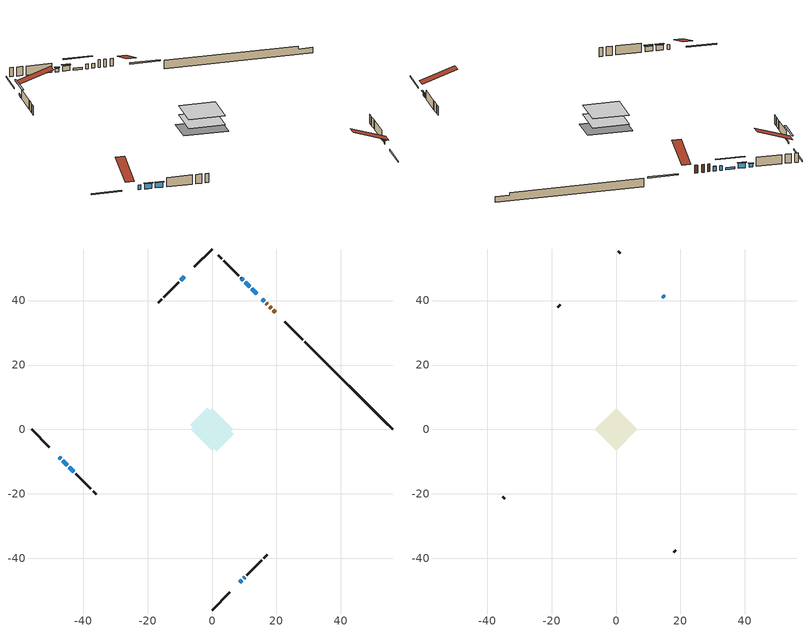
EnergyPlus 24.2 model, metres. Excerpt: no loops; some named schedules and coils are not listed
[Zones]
conditioned space
 floor adiabatic (AdiabaticFloorConstruction): -6.65,0 0,6.65 6.65,0 0,-6.65 z0.76
 floor foundation (Slab1 construction): -6.79,1.4 -1.4,6.79 6.79,-1.4 1.4,-6.79 z-1.43
 wall outside (RimJoist1 construction): 0,-55.99 5.57,-50.43 / -55.99,0 -50.43,-5.57 / 0,55.99 -5.57,50.43 / 28.18,27.81 22.61,33.38 z0.76:1.06
 wall outside (AdiabaticWallConstruction 1): 19.59,36.4 18.97,37.02 / 18.32,37.68 17.86,38.13 / 17.2,38.79 16.84,39.15 z0.76:2.79
 wall outside (AdiabaticWallConstruction): 16.18,39.81 15.66,40.33 / -47.41,-8.58 -46.89,-9.1 / 9.87,-46.12 10.15,-45.84 z0.76:1.98; 8.58,-47.41 9.22,-46.78 z0.76:1.65; 13.92,42.07 12.3,43.69 / -8.58,47.41 -9.66,46.33 z0.76:1.24; 11.65,44.35 10.32,45.68 / -46.23,-9.76 -44.9,-11.09 / -44.25,-11.74 -42.86,-13.13 z0.76:2.13; 9.66,46.33 9,47 z0.76:1.68
 wall outside (Wall1 construction): 10.8,-45.19 15.47,-40.52 / -42.21,-13.79 -37.54,-18.45 / -10.32,45.67 -14.99,41.01 / 8.34,47.65 3.67,52.32 z0.76:3.2
 wall outside (Wall2 construction): 16.13,-39.86 17.18,-38.81 / -36.88,-19.11 -35.83,-20.16 / -15.64,40.35 -16.7,39.29 / 3.02,52.98 1.96,54.03 z0.76:3.2
 wall foundation (FoundationWall1 construction): 28.83,27.16,-1.43 28.83,27.16,0.76 53.28,2.72,0.76 53.28,2.72,0.01 55.99,0,0.01 55.99,0,-1.43
 window (WindowConstruction 5): 16.18,39.81 15.66,40.33 z0.76:1.98
 window (WindowConstruction 4): 8.58,-47.41 9.21,-46.78 z0.76:1.65
 window (WindowConstruction 8): 13.92,42.07 12.3,43.69 z0.76:1.24
 window (WindowConstruction 9): -8.58,47.41 -9.66,46.33 z0.76:1.24
 window (WindowConstruction 6): -47.41,-8.58 -46.89,-9.1 z0.76:1.98
 window (WindowConstruction): 11.64,44.35 10.32,45.67 z0.76:2.13
 window (WindowConstruction 1): 9.66,46.33 9,47 z0.76:1.67
 window (WindowConstruction 2): -46.23,-9.76 -44.9,-11.09 z0.76:2.13
 window (WindowConstruction 3): -44.25,-11.74 -42.86,-13.13 z0.76:2.13
 window (WindowConstruction 7): 9.87,-46.12 10.15,-45.84 z0.76:1.98
 door (Door): 19.59,36.4 18.97,37.02 z0.76:2.79
 door (Door 1): 18.31,37.68 17.86,38.13 z0.76:2.79
 door (Door 2): 17.2,38.79 16.84,39.15 z0.76:2.79
 ceiling adiabatic (AdiabaticFloorConstruction): 0,-6.65 6.65,0 0,6.65 -6.65,0 z0.76
attic - vented
 floor to conditioned space (Floor1 construction Reversed): -6.64,0 0,6.64 6.64,0 0,-6.64 z3.2
 wall outside (AdiabaticWallConstruction): 15.01,40.98 14.57,41.42 z0.76:1.98
 wall outside (Wall3 construction): 17.84,-38.15 18.49,-37.51 / -35.17,-20.82 -34.52,-21.47 / -17.35,38.64 -18,37.99 / 1.3,54.69 0.66,55.33 z0.76:3.2
 window (WindowConstruction 10): 15.01,40.98 14.58,41.42 z0.76:1.98
 roof outside (Roof1 construction): 7.93,-48.06,3.2 1.46,-41.59,6.25 -0.25,-43.3,6.25 6.22,-49.77,3.2; -48.06,-7.93,3.2 -41.59,-1.46,6.25 -43.3,0.25,6.25 -49.77,-6.22,3.2; -7.93,48.06,3.2 -1.46,41.59,6.25 0.25,43.3,6.25 -6.22,49.77,3.2; 20.25,35.74,3.2 13.78,29.27,6.25 15.48,27.57,6.25 21.95,34.04,3.2
shading: 9.36,-46.63 8.44,-47.55 8.73,-47.84 9.65,-46.93 z1.85; 10.44,45.56 15.78,40.21 16.08,40.5 10.73,45.85 z3.88; -11.53,44.46 -6.72,49.27 -7.01,49.56 -11.82,44.75 z3.88; 10.17,45.82 11.79,44.2 12.08,44.5 10.47,46.11 z2.33; 8.85,47.14 9.8,46.19 10.09,46.48 9.15,47.43 z1.88; -44.76,-11.23 -46.37,-9.62 -46.66,-9.91 -45.05,-11.52 z2.33; -42.72,-13.27 -44.39,-11.6 -44.68,-11.89 -43.01,-13.56 z2.33
[Building]
Building 1: Terrain=Suburbs
[Site:Location]
Quebec Intl AP_QC: Latitude {deg}=46.8; Longitude {deg}=-71.38; Time Zone {hr}=-5; Elevation {m}=74; Keep Site Location Information=Yes
[Site:GroundTemperature:Shallow]
0.0108218, -2.24938, -2.43038, -1.3578, 2.94801, 7.23376, 10.9493, 13.303, 13.5029, 11.5886, 7.96783, 3.81355
[Site:WaterMainsTemperature]
Calculation Method=Schedule; Temperature Schedule=mains temperature schedule
[Material] Roughness=Rough; Thermal Absorptance=0.9
Name | Thickness {m} | Conductivity {W/m-K} | Density {kg/m3} | Specific Heat {J/kg-K} | Solar Absorptance | Visible Absorptance
asphalt or fiberglass shingles | 0.00635 | 0.162714 | 1121.4 | 1465.45 | 0.4 | 0.4
ceiling loosefill ins | 0.0846667 | 0.0480833 | 16.02 | 1046.75 | 0.7 | 0.7
ceiling stud and cavity | 0.1397 | 0.0845812 | 65.682 | 1177.47 | 0.7 | 0.7
concrete 4.0 in. | 0.1016 | 1.803125 | 2242.8 | 837.4 | 0.7 | 0.7
concrete 8.0 in. | 0.2032 | 1.803125 | 2242.8 | 837.4 | 0.7 | 0.7
door material | 0.04445 | 0.0451087 | 512.64 | 1214.23 | 0.7 | 0.7
door material 1 | 0.04445 | 0.188738 | 512.64 | 1214.23 | 0.7 | 0.7
exterior vertical ins | 0.0166018 | 0.029427 | 32.04 | 1214.23 | 0.7 | 0.7
floor covering | 0.0127 | 0.0433444 | 54.468 | 1339.84 | 0.6 | 0.6
floor rigid ins; wall rigid ins 1 | 0.512978 | 0.029427 | 32.04 | 1214.23 | 0.7 | 0.7
floor stud and cavity | 0.1397 | 1.75129 | 37.0049 | 1207.88 | 0.7 | 0.7
furniture material conditioned space 1 | 0.1524 | 0.115458 | 640.8 | 1214.23 | 0.6 | 0.6
gypsum board | 0.0127 | 0.160291 | 801 | 837.4 | 0.6 | 0.6
gypsum board 1 | 0.0127 | 0.160291 | 801 | 837.4 | 0.7 | 0.7
osb sheathing 0.5 in. | 0.0127 | 0.115458 | 512.64 | 1214.23 | 0.7 | 0.7
osb sheathing 0.75 in. | 0.01905 | 0.115458 | 512.64 | 1214.23 | 0.7 | 0.7
osb sheathing 2.0 in. | 0.0508 | 0.115458 | 512.64 | 1214.23 | 0.7 | 0.7
rim joist rigid ins; wall rigid ins | 0.051816 | 0.029427 | 32.04 | 1214.23 | 0.7 | 0.7
rim joist stud and cavity | 0.0508 | 0.275866 | 125.044 | 1163.47 | 0.6 | 0.6
wall stud and cavity | 0.1397 | 0.135391 | 139.0536 | 1170.24 | 0.7 | 0.7
wall stud and cavity 1 | 0.1397 | 0.162248 | 139.0536 | 1170.24 | 0.7 | 0.7
wall stud and cavity 2 | 0.0889 | 6.1454 | 50.32683 | 1063.81 | 0.6 | 0.6
wall stud and cavity 3 | 0.0889 | 0.380278 | 52.3479 | 1209.89 | 0.7 | 0.7
wall stud and cavity 4 | 0.0889 | 0.391764 | 83.0341 | 1211.67 | 0.7 | 0.7
wood siding | 0.0254 | 0.102417 | 544.68 | 1172.36 | 0.4 | 0.4
wood siding 1 | 0.00254 | 0.102417 | 544.68 | 1172.36 | 0.4 | 0.4
wood siding 2; wood siding 3; wood siding 4 | 0.0254 | 0.102417 | 544.68 | 1172.36 | 0.7 | 0.7
[WindowMaterial:SimpleGlazingSystem]
Name | U-Factor {W/m2-K} | Solar Heat Gain Coefficient
WindowMaterial | 2.94518 | 0.59
WindowMaterial 1 | 2.96562 | 0.56
WindowMaterial 2 | 2.90941 | 0.64
WindowMaterial 3 | 2.969594 | 0.55
WindowMaterial 4 | 2.97357 | 0.62
WindowMaterial 5 | 4.56171 | 0.5
WindowMaterial 6 | 3.05874 | 0.41
WindowMaterial 7 | 5.402617 | 0.69
[Construction]
AdiabaticFloorConstruction: floor stud and cavity, floor rigid ins, osb sheathing 0.75 in., floor covering
AdiabaticWallConstruction: wood siding 3, wall rigid ins 1, wall stud and cavity 3, gypsum board
AdiabaticWallConstruction 1: wood siding 4, wall rigid ins 1, wall stud and cavity 3, gypsum board
Door: door material
Door 1; Door 2: door material 1
Floor1 construction Reversed: gypsum board, ceiling stud and cavity, ceiling loosefill ins
FoundationWall1 construction: concrete 8.0 in., gypsum board 1
furniture construction conditioned space 1: furniture material conditioned space 1
PartitionWallConstruction: gypsum board, wall stud and cavity 4, gypsum board
RimJoist1 construction: wood siding 2, rim joist rigid ins, osb sheathing 2.0 in., rim joist stud and cavity
Roof1 construction: asphalt or fiberglass shingles
Slab1 construction: concrete 4.0 in.
Wall1 construction: wood siding, wall rigid ins, osb sheathing 0.5 in., wall stud and cavity, gypsum board
Wall2 construction: wood siding, wall rigid ins, osb sheathing 0.5 in., wall stud and cavity 1, gypsum board
Wall3 construction: wood siding 1, wall stud and cavity 2
WindowConstruction; WindowConstruction 2: WindowMaterial
WindowConstruction 1: WindowMaterial 1
WindowConstruction 10: WindowMaterial 7
WindowConstruction 3: WindowMaterial 2
WindowConstruction 4: WindowMaterial 3
WindowConstruction 5; WindowConstruction 6: WindowMaterial 4
WindowConstruction 7: WindowMaterial 5
WindowConstruction 8; WindowConstruction 9: WindowMaterial 6
[Zone] Multiplier=1; Part of Total Floor Area=Yes
Name | Volume {m3}
attic - vented | 43.7013
conditioned space | 431.2
[Space]
Name | Zone | Volume {m3}
attic - vented 1 | attic - vented | 43.7013
conditioned space 1 | conditioned space | 431.2
[ZoneInfiltration:EffectiveLeakageArea]
infil attic - vented 1: Zone or Space=attic - vented 1; Schedule=Always On Discrete; Effective Air Leakage Area {cm2}=3258.83; Stack Coefficient=0.000381759; Wind Coefficient=1.32012e-05
[ZoneMixing]
whole house fan mix: Zone or Space=attic - vented; Schedule=Always On Continuous; Design Flow Rate Calculation Method=Flow/Zone; Design Flow Rate {m3/s}=0; Source Zone or Space=conditioned space
[SurfaceProperty:ExposedFoundationPerimeter]
Slab1: Exposed Perimeter Calculation Method=TotalExposedPerimeter; Total Exposed Perimeter {m}=38.406
[InternalMass] Zone or ZoneList=conditioned space; Space or SpaceList=conditioned space 1
Name | Construction | Surface Area {m2}
furniture mass conditioned space 1 | furniture construction conditioned space 1 | 70.6398
partition wall mass | PartitionWallConstruction | 176.599
[Lights]
interior lighting: Zone or ZoneList or Space or SpaceList=conditioned space 1; Schedule=interior lighting schedule; Design Level Calculation Method=LightingLevel; Lighting Level {W}=343.2; Return Air Fraction=0; Fraction Radiant=0.6; Fraction Visible=0.2; Fraction Replaceable=1
[People]
occupants: Zone or ZoneList or Space or SpaceList=conditioned space 1; Number of People Schedule=occupants schedule; Number of People Calculation Method=People; Number of People=3; Fraction Radiant=0.314171; Sensible Heat Fraction=0.56303; Activity Level Schedule=occupants activity schedule; Carbon Dioxide Generation Rate {m3/s-W}=0; Enable ASHRAE 55 Comfort Warnings=No; Mean Radiant Temperature Calculation Type=EnclosureAveraged
[ElectricEquipment] Zone or ZoneList or Space or SpaceList=conditioned space 1; Design Level Calculation Method=EquipmentLevel
Name | Schedule | Design Level {W} | Fraction Latent | Fraction Radiant | Fraction Lost
clothes dryer | clothes dryer schedule | 140.772 | 0.015 | 0.081 | 0.85
clothes washer | clothes washer schedule | 32.1985 | 0.03 | 0.162 | 0.7
cooking range | cooking range schedule | 215.147 | 0.08 | 0.432 | 0.2
dishwasher | dishwasher schedule | 66.8632 | 0.3 | 0.18 | 0.4
fridge | fridge schedule | 72.9452 | 0 | 0.6 | 0
mech vent bath fan 0 | mech vent bath fan 0 schedule | 50.2 | 0 | 0 | 1
mech vent house fan | mech vent house fan schedule | 14.1667 | 0 | 0 | 1
mech vent house fan cfis | mech vent house fan cfis schedule | 0 | 0 | 0 | 0
mech vent range fan 0 | mech vent range fan 0 schedule | 57 | 0 | 0 | 1
mech vent range fan 1 | mech vent range fan 1 schedule | 57 | 0 | 0 | 1
misc plug loads | misc plug loads schedule | 494.7 | 0.045 | 0.513 | 0.1
whole house fan | Always On Discrete | 0 | 0 | 0 | 1
[OtherEquipment] Zone or ZoneList or Space or SpaceList=conditioned space 1; Design Level Calculation Method=EquipmentLevel
Name | Fuel Type | Schedule | Design Level {W} | Fraction Latent | Fraction Radiant | Fraction Lost
clothes dryer 1 | Electricity | clothes dryer schedule | 0 | 0.015 | 0.081 | 0.85
cooking range 1 | Electricity | cooking range schedule | 0 | 0.08 | 0.432 | 0.2
general water use latent | None | general water use schedule | 62.594 | 1 | 0 | 0
general water use sensible | None | general water use schedule | -61.6891 | 0 | 0.6 | 0
mech vent house fan latent load | None | Always On Discrete | 0 | 1 | 0 | 0
mech vent house fan sensible load | None | Always On Discrete | 0 | 0 | 0 | 0
water heater energy adjustment1; water heater energy adjustment2 | Electricity | Always On Discrete | 0.01 | 0 | 0 | 1
[ZoneInfiltration:DesignFlowRate] Zone or ZoneList or Space or SpaceList=conditioned space 1; Schedule=Always On Discrete; Design Flow Rate Calculation Method=Flow/Zone; Design Flow Rate {m3/s}=0
infil flow; natural vent flow; whole house fan flow
[ZoneControl:Thermostat]
conditioned space Thermostat: Zone or ZoneList=conditioned space; Control Type Schedule=conditioned space Thermostat Schedule; Control 1=conditioned space temperature setpoint; Temperature Difference Between Cutout And Setpoint {deltaC}=0
[ThermostatSetpoint:DualSetpoint]
conditioned space temperature setpoint: Heating Setpoint Temperature Schedule=heating setpoint; Cooling Setpoint Temperature Schedule=cooling setpoint
[AirLoopHVAC:UnitarySystem] Control Type=Load; Controlling Zone or Thermostat Location=conditioned space; Dehumidification Control Type=None; Availability Schedule=Always On Discrete; Fan Placement=BlowThrough; DX Heating Coil Sizing Ratio=1; Use DOAS DX Cooling Coil=No; Minimum Supply Air Temperature {C}=2; Latent Load Control=SensibleOnlyLoadControl; Cooling Supply Air Flow Rate Method=None; Heating Supply Air Flow Rate Method=SupplyAirFlowRate; Heating Supply Air Flow Rate {m3/s}=0.00141584; No Load Supply Air Flow Rate Method=SupplyAirFlowRate; No Load Supply Air Flow Rate {m3/s}=0; No Load Supply Air Flow Rate Control Set To Low Speed=Yes; Maximum Supply Air Temperature {C}=48.8889; Maximum Outdoor Dry-Bulb Temperature for Supplemental Heater Operation {C}=21; Ancillary On-Cycle Electric Power {W}=0; Ancillary Off-Cycle Electric Power {W}=0
Name | Supply Fan | Supply Air Fan Operating Mode Schedule | Heating Coil
unit heater unitary system | unit heater supply fan | unit heater auto fan schedule | unit heater htg coil
unit heater unitary system 1 | unit heater supply fan 1 | unit heater auto fan schedule 1 | unit heater htg coil 1
[Zone equipment]
conditioned space: electric baseboard, unit heater unitary system, unit heater unitary system 1
[Foundation:Kiva]
Foundation Kiva 1: Initial Indoor Air Temperature {C}=18; Wall Height Above Grade {m}=0.759988; Wall Depth Below Slab {m}=0.2032; Custom Block Material Name 1=exterior vertical ins; Custom Block Depth 1 {m}=2.189988; Custom Block X Position 1 {m}=0.2159; Custom Block Z Position 1 {m}=0
[Foundation:Kiva:Settings]
Soil Conductivity {W/m-K}=0.849921; Soil Density {kg/m3}=1842.3; Soil Specific Heat {J/kg-K}=418.7; Ground Solar Absorptivity=0.9; Ground Thermal Absorptivity=0.9; Ground Surface Roughness {m}=0.03; Far-Field Width {m}=40; Deep-Ground Boundary Condition=ZeroFlux; Deep-Ground Depth {m}=40; Minimum Cell Dimension {m}=0.2; Maximum Cell Growth Coefficient=3; Simulation Timestep=Timestep
[Exterior:Lights]
exterior lighting: Schedule=exterior lighting schedule; Design Level {W}=75.6
[EnergyManagementSystem:Sensor] Output:Variable or Output:Meter Index Key=conditioned space
Name | Output:Variable or Output:Meter
conditioned_space_clg_unmet_s | Zone Cooling Setpoint Not Met Time
conditioned_space_htg_unmet_s | Zone Heating Setpoint Not Met Time
fridge_tin_s; tin_s; tin_s_1 | Zone Mean Air Temperature
tout_s | Zone Outdoor Air Drybulb Temperature
win_s | Zone Air Humidity Ratio
[Schedule:Constant]
Name | Hourly Value
Always On Continuous; mech vent house fan schedule; mech vent house fan cfis schedule; Always On Discrete | 1
occupants activity schedule | 117.228
fridge schedule; unit heater auto fan schedule; unit heater auto fan schedule 1 | 0
[Schedule:Week:Daily]
interior lighting schedule Week Rule - Jan1-Jan27: interior lighting schedule day, interior lighting schedule day, interior lighting schedule day, interior lighting schedule day, interior lighting schedule day, interior lighting schedule day, interior lighting schedule day, interior lighting schedule default day, interior lighting schedule default day, interior lighting schedule default day, interior lighting schedule default day, interior lighting schedule default day
interior lighting schedule Week Rule - Jan28-Feb3: interior lighting schedule day, interior lighting schedule day, interior lighting schedule day, interior lighting schedule day, interior lighting schedule day 1, interior lighting schedule day 1, interior lighting schedule day 1, interior lighting schedule default day, interior lighting schedule default day, interior lighting schedule default day, interior lighting schedule default day, interior lighting schedule default day
interior lighting schedule Week Rule - Feb4-Feb24: interior lighting schedule day 1, interior lighting schedule day 1, interior lighting schedule day 1, interior lighting schedule day 1, interior lighting schedule day 1, interior lighting schedule day 1, interior lighting schedule day 1, interior lighting schedule default day, interior lighting schedule default day, interior lighting schedule default day, interior lighting schedule default day, interior lighting schedule default day
interior lighting schedule Week Rule - Feb25-Mar3: interior lighting schedule day 1, interior lighting schedule day 1, interior lighting schedule day 1, interior lighting schedule day 1, interior lighting schedule day 2, interior lighting schedule day 2, interior lighting schedule day 2, interior lighting schedule default day, interior lighting schedule default day, interior lighting schedule default day, interior lighting schedule default day, interior lighting schedule default day
interior lighting schedule Week Rule - Mar4-Mar31: interior lighting schedule day 2, interior lighting schedule day 2, interior lighting schedule day 2, interior lighting schedule day 2, interior lighting schedule day 2, interior lighting schedule day 2, interior lighting schedule day 2, interior lighting schedule default day, interior lighting schedule default day, interior lighting schedule default day, interior lighting schedule default day, interior lighting schedule default day
interior lighting schedule Week Rule - Apr1-Apr28: interior lighting schedule day 3, interior lighting schedule day 3, interior lighting schedule day 3, interior lighting schedule day 3, interior lighting schedule day 3, interior lighting schedule day 3, interior lighting schedule day 3, interior lighting schedule default day, interior lighting schedule default day, interior lighting schedule default day, interior lighting schedule default day, interior lighting schedule default day
interior lighting schedule Week Rule - Apr29-May5: interior lighting schedule day 3, interior lighting schedule day 3, interior lighting schedule day 4, interior lighting schedule day 4, interior lighting schedule day 4, interior lighting schedule day 4, interior lighting schedule day 4, interior lighting schedule default day, interior lighting schedule default day, interior lighting schedule default day, interior lighting schedule default day, interior lighting schedule default day
interior lighting schedule Week Rule - May6-May26: interior lighting schedule day 4, interior lighting schedule day 4, interior lighting schedule day 4, interior lighting schedule day 4, interior lighting schedule day 4, interior lighting schedule day 4, interior lighting schedule day 4, interior lighting schedule default day, interior lighting schedule default day, interior lighting schedule default day, interior lighting schedule default day, interior lighting schedule default day
interior lighting schedule Week Rule - May27-Jun2: interior lighting schedule day 4, interior lighting schedule day 4, interior lighting schedule day 4, interior lighting schedule day 4, interior lighting schedule day 4, interior lighting schedule day 5, interior lighting schedule day 5, interior lighting schedule default day, interior lighting schedule default day, interior lighting schedule default day, interior lighting schedule default day, interior lighting schedule default day
interior lighting schedule Week Rule - Jun3-Jun30: interior lighting schedule day 5, interior lighting schedule day 5, interior lighting schedule day 5, interior lighting schedule day 5, interior lighting schedule day 5, interior lighting schedule day 5, interior lighting schedule day 5, interior lighting schedule default day, interior lighting schedule default day, interior lighting schedule default day, interior lighting schedule default day, interior lighting schedule default day
interior lighting schedule Week Rule - Jul1-Jul28: interior lighting schedule day 6, interior lighting schedule day 6, interior lighting schedule day 6, interior lighting schedule day 6, interior lighting schedule day 6, interior lighting schedule day 6, interior lighting schedule day 6, interior lighting schedule default day, interior lighting schedule default day, interior lighting schedule default day, interior lighting schedule default day, interior lighting schedule default day
interior lighting schedule Week Rule - Jul29-Aug4: interior lighting schedule day 6, interior lighting schedule day 6, interior lighting schedule day 6, interior lighting schedule day 7, interior lighting schedule day 7, interior lighting schedule day 7, interior lighting schedule day 7, interior lighting schedule default day, interior lighting schedule default day, interior lighting schedule default day, interior lighting schedule default day, interior lighting schedule default day
interior lighting schedule Week Rule - Aug5-Aug25: interior lighting schedule day 7, interior lighting schedule day 7, interior lighting schedule day 7, interior lighting schedule day 7, interior lighting schedule day 7, interior lighting schedule day 7, interior lighting schedule day 7, interior lighting schedule default day, interior lighting schedule default day, interior lighting schedule default day, interior lighting schedule default day, interior lighting schedule default day
interior lighting schedule Week Rule - Aug26-Sep1: interior lighting schedule day 7, interior lighting schedule day 7, interior lighting schedule day 7, interior lighting schedule day 7, interior lighting schedule day 7, interior lighting schedule day 7, interior lighting schedule day 8, interior lighting schedule default day, interior lighting schedule default day, interior lighting schedule default day, interior lighting schedule default day, interior lighting schedule default day
interior lighting schedule Week Rule - Sep2-Sep29: interior lighting schedule day 8, interior lighting schedule day 8, interior lighting schedule day 8, interior lighting schedule day 8, interior lighting schedule day 8, interior lighting schedule day 8, interior lighting schedule day 8, interior lighting schedule default day, interior lighting schedule default day, interior lighting schedule default day, interior lighting schedule default day, interior lighting schedule default day
interior lighting schedule Week Rule - Sep30-Oct6: interior lighting schedule day 8, interior lighting schedule day 9, interior lighting schedule day 9, interior lighting schedule day 9, interior lighting schedule day 9, interior lighting schedule day 9, interior lighting schedule day 9, interior lighting schedule default day, interior lighting schedule default day, interior lighting schedule default day, interior lighting schedule default day, interior lighting schedule default day
interior lighting schedule Week Rule - Oct7-Oct27: interior lighting schedule day 9, interior lighting schedule day 9, interior lighting schedule day 9, interior lighting schedule day 9, interior lighting schedule day 9, interior lighting schedule day 9, interior lighting schedule day 9, interior lighting schedule default day, interior lighting schedule default day, interior lighting schedule default day, interior lighting schedule default day, interior lighting schedule default day
interior lighting schedule Week Rule - Oct28-Nov3: interior lighting schedule day 9, interior lighting schedule day 9, interior lighting schedule day 9, interior lighting schedule day 9, interior lighting schedule day 10, interior lighting schedule day 10, interior lighting schedule day 10, interior lighting schedule default day, interior lighting schedule default day, interior lighting schedule default day, interior lighting schedule default day, interior lighting schedule default day
interior lighting schedule Week Rule - Nov4-Nov24: interior lighting schedule day 10, interior lighting schedule day 10, interior lighting schedule day 10, interior lighting schedule day 10, interior lighting schedule day 10, interior lighting schedule day 10, interior lighting schedule day 10, interior lighting schedule default day, interior lighting schedule default day, interior lighting schedule default day, interior lighting schedule default day, interior lighting schedule default day
interior lighting schedule Week Rule - Nov25-Dec1: interior lighting schedule day 10, interior lighting schedule day 10, interior lighting schedule day 10, interior lighting schedule day 10, interior lighting schedule day 10, interior lighting schedule day 10, interior lighting schedule day 11, interior lighting schedule default day, interior lighting schedule default day, interior lighting schedule default day, interior lighting schedule default day, interior lighting schedule default day
interior lighting schedule Week Rule - Dec2-Dec31: interior lighting schedule day 11, interior lighting schedule day 11, interior lighting schedule day 11, interior lighting schedule day 11, interior lighting schedule day 11, interior lighting schedule day 11, interior lighting schedule day 11, interior lighting schedule default day, interior lighting schedule default day, interior lighting schedule default day, interior lighting schedule default day, interior lighting schedule default day
occupants schedule Week Rule - Jan1-Dec31: occupants schedule day, occupants schedule day, occupants schedule day, occupants schedule day, occupants schedule day, occupants schedule day, occupants schedule day, occupants schedule default day, occupants schedule default day, occupants schedule default day, occupants schedule default day, occupants schedule default day
clothes dryer schedule Week Rule - Jan1-Dec31: clothes dryer schedule day, clothes dryer schedule day, clothes dryer schedule day, clothes dryer schedule day, clothes dryer schedule day, clothes dryer schedule day, clothes dryer schedule day, clothes dryer schedule default day, clothes dryer schedule default day, clothes dryer schedule default day, clothes dryer schedule default day, clothes dryer schedule default day
clothes washer schedule Week Rule - Jan1-Dec31: clothes washer schedule day, clothes washer schedule day, clothes washer schedule day, clothes washer schedule day, clothes washer schedule day, clothes washer schedule day, clothes washer schedule day, clothes washer schedule default day, clothes washer schedule default day, clothes washer schedule default day, clothes washer schedule default day, clothes washer schedule default day
cooking range schedule Week Rule - Jan1-Dec31: cooking range schedule day, cooking range schedule day, cooking range schedule day, cooking range schedule day, cooking range schedule day, cooking range schedule day, cooking range schedule day, cooking range schedule default day, cooking range schedule default day, cooking range schedule default day, cooking range schedule default day, cooking range schedule default day
dishwasher schedule Week Rule - Jan1-Dec31: dishwasher schedule day, dishwasher schedule day, dishwasher schedule day, dishwasher schedule day, dishwasher schedule day, dishwasher schedule day, dishwasher schedule day, dishwasher schedule default day, dishwasher schedule default day, dishwasher schedule default day, dishwasher schedule default day, dishwasher schedule default day
mech vent bath fan 0 schedule Week Rule - Jan1-Dec31: mech vent bath fan 0 schedule day, mech vent bath fan 0 schedule day, mech vent bath fan 0 schedule day, mech vent bath fan 0 schedule day, mech vent bath fan 0 schedule day, mech vent bath fan 0 schedule day, mech vent bath fan 0 schedule day, mech vent bath fan 0 schedule default day, mech vent bath fan 0 schedule default day, mech vent bath fan 0 schedule default day, mech vent bath fan 0 schedule default day, mech vent bath fan 0 schedule default day
mech vent range fan 0 schedule Week Rule - Jan1-Dec31: mech vent range fan 0 schedule day, mech vent range fan 0 schedule day, mech vent range fan 0 schedule day, mech vent range fan 0 schedule day, mech vent range fan 0 schedule day, mech vent range fan 0 schedule day, mech vent range fan 0 schedule day, mech vent range fan 0 schedule default day, mech vent range fan 0 schedule default day, mech vent range fan 0 schedule default day, mech vent range fan 0 schedule default day, mech vent range fan 0 schedule default day
mech vent range fan 1 schedule Week Rule - Jan1-Dec31: mech vent range fan 1 schedule day, mech vent range fan 1 schedule day, mech vent range fan 1 schedule day, mech vent range fan 1 schedule day, mech vent range fan 1 schedule day, mech vent range fan 1 schedule day, mech vent range fan 1 schedule day, mech vent range fan 1 schedule default day, mech vent range fan 1 schedule default day, mech vent range fan 1 schedule default day, mech vent range fan 1 schedule default day, mech vent range fan 1 schedule default day
misc plug loads schedule Week Rule - Jan1-Dec31: misc plug loads schedule day, misc plug loads schedule day, misc plug loads schedule day, misc plug loads schedule day, misc plug loads schedule day, misc plug loads schedule day, misc plug loads schedule day, misc plug loads schedule default day, misc plug loads schedule default day, misc plug loads schedule default day, misc plug loads schedule default day, misc plug loads schedule default day
general water use schedule Week Rule - Jan1-Dec31: general water use schedule day, general water use schedule day, general water use schedule day, general water use schedule day, general water use schedule day, general water use schedule day, general water use schedule day, general water use schedule default day, general water use schedule default day, general water use schedule default day, general water use schedule default day, general water use schedule default day
exterior lighting schedule Week Rule - Jan1-Jan27: exterior lighting schedule day, exterior lighting schedule day, exterior lighting schedule day, exterior lighting schedule day, exterior lighting schedule day, exterior lighting schedule day, exterior lighting schedule day, exterior lighting schedule default day, exterior lighting schedule default day, exterior lighting schedule default day, exterior lighting schedule default day, exterior lighting schedule default day
exterior lighting schedule Week Rule - Jan28-Feb3: exterior lighting schedule day, exterior lighting schedule day, exterior lighting schedule day, exterior lighting schedule day, exterior lighting schedule day 1, exterior lighting schedule day 1, exterior lighting schedule day 1, exterior lighting schedule default day, exterior lighting schedule default day, exterior lighting schedule default day, exterior lighting schedule default day, exterior lighting schedule default day
exterior lighting schedule Week Rule - Feb4-Feb24: exterior lighting schedule day 1, exterior lighting schedule day 1, exterior lighting schedule day 1, exterior lighting schedule day 1, exterior lighting schedule day 1, exterior lighting schedule day 1, exterior lighting schedule day 1, exterior lighting schedule default day, exterior lighting schedule default day, exterior lighting schedule default day, exterior lighting schedule default day, exterior lighting schedule default day
exterior lighting schedule Week Rule - Feb25-Mar3: exterior lighting schedule day 1, exterior lighting schedule day 1, exterior lighting schedule day 1, exterior lighting schedule day 1, exterior lighting schedule day 2, exterior lighting schedule day 2, exterior lighting schedule day 2, exterior lighting schedule default day, exterior lighting schedule default day, exterior lighting schedule default day, exterior lighting schedule default day, exterior lighting schedule default day
exterior lighting schedule Week Rule - Mar4-Mar31: exterior lighting schedule day 2, exterior lighting schedule day 2, exterior lighting schedule day 2, exterior lighting schedule day 2, exterior lighting schedule day 2, exterior lighting schedule day 2, exterior lighting schedule day 2, exterior lighting schedule default day, exterior lighting schedule default day, exterior lighting schedule default day, exterior lighting schedule default day, exterior lighting schedule default day
exterior lighting schedule Week Rule - Apr1-Apr28: exterior lighting schedule day 3, exterior lighting schedule day 3, exterior lighting schedule day 3, exterior lighting schedule day 3, exterior lighting schedule day 3, exterior lighting schedule day 3, exterior lighting schedule day 3, exterior lighting schedule default day, exterior lighting schedule default day, exterior lighting schedule default day, exterior lighting schedule default day, exterior lighting schedule default day
exterior lighting schedule Week Rule - Apr29-May5: exterior lighting schedule day 3, exterior lighting schedule day 3, exterior lighting schedule day 4, exterior lighting schedule day 4, exterior lighting schedule day 4, exterior lighting schedule day 4, exterior lighting schedule day 4, exterior lighting schedule default day, exterior lighting schedule default day, exterior lighting schedule default day, exterior lighting schedule default day, exterior lighting schedule default day
exterior lighting schedule Week Rule - May6-May26: exterior lighting schedule day 4, exterior lighting schedule day 4, exterior lighting schedule day 4, exterior lighting schedule day 4, exterior lighting schedule day 4, exterior lighting schedule day 4, exterior lighting schedule day 4, exterior lighting schedule default day, exterior lighting schedule default day, exterior lighting schedule default day, exterior lighting schedule default day, exterior lighting schedule default day
exterior lighting schedule Week Rule - May27-Jun2: exterior lighting schedule day 4, exterior lighting schedule day 4, exterior lighting schedule day 4, exterior lighting schedule day 4, exterior lighting schedule day 4, exterior lighting schedule day 5, exterior lighting schedule day 5, exterior lighting schedule default day, exterior lighting schedule default day, exterior lighting schedule default day, exterior lighting schedule default day, exterior lighting schedule default day
exterior lighting schedule Week Rule - Jun3-Jun30: exterior lighting schedule day 5, exterior lighting schedule day 5, exterior lighting schedule day 5, exterior lighting schedule day 5, exterior lighting schedule day 5, exterior lighting schedule day 5, exterior lighting schedule day 5, exterior lighting schedule default day, exterior lighting schedule default day, exterior lighting schedule default day, exterior lighting schedule default day, exterior lighting schedule default day
exterior lighting schedule Week Rule - Jul1-Jul28: exterior lighting schedule day 6, exterior lighting schedule day 6, exterior lighting schedule day 6, exterior lighting schedule day 6, exterior lighting schedule day 6, exterior lighting schedule day 6, exterior lighting schedule day 6, exterior lighting schedule default day, exterior lighting schedule default day, exterior lighting schedule default day, exterior lighting schedule default day, exterior lighting schedule default day
[Schedule:Year]
interior lighting schedule: interior lighting schedule Week Rule - Jan1-Jan27, 1, 1, 1, 27, interior lighting schedule Week Rule - Jan28-Feb3, 1, 28, 2, 3, interior lighting schedule Week Rule - Feb4-Feb24, 2, 4, 2, 24, interior lighting schedule Week Rule - Feb25-Mar3, 2, 25, 3, 3, interior lighting schedule Week Rule - Mar4-Mar31, 3, 4, 3, 31, interior lighting schedule Week Rule - Apr1-Apr28, 4, 1, 4, 28, interior lighting schedule Week Rule - Apr29-May5, 4, 29, 5, 5, interior lighting schedule Week Rule - May6-May26, 5, 6, 5, 26, interior lighting schedule Week Rule - May27-Jun2, 5, 27, 6, 2, interior lighting schedule Week Rule - Jun3-Jun30, 6, 3, 6, 30, interior lighting schedule Week Rule - Jul1-Jul28, 7, 1, 7, 28, interior lighting schedule Week Rule - Jul29-Aug4, 7, 29, 8, 4, interior lighting schedule Week Rule - Aug5-Aug25, 8, 5, 8, 25, interior lighting schedule Week Rule - Aug26-Sep1, 8, 26, 9, 1, interior lighting schedule Week Rule - Sep2-Sep29, 9, 2, 9, 29, interior lighting schedule Week Rule - Sep30-Oct6, 9, 30, 10, 6, interior lighting schedule Week Rule - Oct7-Oct27, 10, 7, 10, 27, interior lighting schedule Week Rule - Oct28-Nov3, 10, 28, 11, 3, interior lighting schedule Week Rule - Nov4-Nov24, 11, 4, 11, 24, interior lighting schedule Week Rule - Nov25-Dec1, 11, 25, 12, 1, interior lighting schedule Week Rule - Dec2-Dec31, 12, 2, 12, 31
occupants schedule: occupants schedule Week Rule - Jan1-Dec31, 1, 1, 12, 31
clothes dryer schedule: clothes dryer schedule Week Rule - Jan1-Dec31, 1, 1, 12, 31
clothes washer schedule: clothes washer schedule Week Rule - Jan1-Dec31, 1, 1, 12, 31
cooking range schedule: cooking range schedule Week Rule - Jan1-Dec31, 1, 1, 12, 31
dishwasher schedule: dishwasher schedule Week Rule - Jan1-Dec31, 1, 1, 12, 31
mech vent bath fan 0 schedule: mech vent bath fan 0 schedule Week Rule - Jan1-Dec31, 1, 1, 12, 31
mech vent range fan 0 schedule: mech vent range fan 0 schedule Week Rule - Jan1-Dec31, 1, 1, 12, 31
mech vent range fan 1 schedule: mech vent range fan 1 schedule Week Rule - Jan1-Dec31, 1, 1, 12, 31
misc plug loads schedule: misc plug loads schedule Week Rule - Jan1-Dec31, 1, 1, 12, 31
general water use schedule: general water use schedule Week Rule - Jan1-Dec31, 1, 1, 12, 31
exterior lighting schedule: exterior lighting schedule Week Rule - Jan1-Jan27, 1, 1, 1, 27, exterior lighting schedule Week Rule - Jan28-Feb3, 1, 28, 2, 3, exterior lighting schedule Week Rule - Feb4-Feb24, 2, 4, 2, 24, exterior lighting schedule Week Rule - Feb25-Mar3, 2, 25, 3, 3, exterior lighting schedule Week Rule - Mar4-Mar31, 3, 4, 3, 31, exterior lighting schedule Week Rule - Apr1-Apr28, 4, 1, 4, 28, exterior lighting schedule Week Rule - Apr29-May5, 4, 29, 5, 5, exterior lighting schedule Week Rule - May6-May26, 5, 6, 5, 26, exterior lighting schedule Week Rule - May27-Jun2, 5, 27, 6, 2, exterior lighting schedule Week Rule - Jun3-Jun30, 6, 3, 6, 30, exterior lighting schedule Week Rule - Jul1-Jul28, 7, 1, 7, 28, exterior lighting schedule Week Rule - Jul29-Aug4, 7, 29, 8, 4, exterior lighting schedule Week Rule - Aug5-Aug25, 8, 5, 8, 25, exterior lighting schedule Week Rule - Aug26-Sep1, 8, 26, 9, 1, exterior lighting schedule Week Rule - Sep2-Sep29, 9, 2, 9, 29, exterior lighting schedule Week Rule - Sep30-Oct6, 9, 30, 10, 6, exterior lighting schedule Week Rule - Oct7-Oct27, 10, 7, 10, 27, exterior lighting schedule Week Rule - Oct28-Nov3, 10, 28, 11, 3, exterior lighting schedule Week Rule - Nov4-Nov24, 11, 4, 11, 24, exterior lighting schedule Week Rule - Nov25-Dec1, 11, 25, 12, 1, exterior lighting schedule Week Rule - Dec2-Dec31, 12, 2, 12, 31
[Schedule:Compact]
conditioned space Thermostat Schedule: Through: 12/31, For: AllDays, Until: 24:00, 4
mains temperature schedule: Through: 01/01, For: AllDays, Until: 24:00, 5.175, Through: 01/02, For: AllDays, Until: 24:00, 5.10167, Through: 01/03, For: AllDays, Until: 24:00, 5.02889, Through: 01/04, For: AllDays, Until: 24:00, 4.95778, Through: 01/05, For: AllDays, Until: 24:00, 4.88778, Through: 01/06, For: AllDays, Until: 24:00, 4.81833, Through: 01/07, For: AllDays, Until: 24:00, 4.75056, Through: 01/08, For: AllDays, Until: 24:00, 4.68389, Through: 01/09, For: AllDays, Until: 24:00, 4.61833, Through: 01/10, For: AllDays, Until: 24:00, 4.55389, Through: 01/11, For: AllDays, Until: 24:00, 4.49056, Through: 01/12, For: AllDays, Until: 24:00, 4.42889, Through: 01/13, For: AllDays, Until: 24:00, 4.36778, Through: 01/14, For: AllDays, Until: 24:00, 4.30889, Through: 01/15, For: AllDays, Until: 24:00, 4.25056, Through: 01/16, For: AllDays, Until: 24:00, 4.19389, Through: 01/17, For: AllDays, Until: 24:00, 4.13833, Through: 01/18, For: AllDays, Until: 24:00, 4.08444, Through: 01/19, For: AllDays, Until: 24:00, 4.03167, Through: 01/20, For: AllDays, Until: 24:00, 3.98056, Through: 01/21, For: AllDays, Until: 24:00, 3.93056, Through: 01/22, For: AllDays, Until: 24:00, 3.88222, Through: 01/23, For: AllDays, Until: 24:00, 3.835, Through: 01/24, For: AllDays, Until: 24:00, 3.78944, Through: 01/25, For: AllDays, Until: 24:00, 3.74556, Through: 01/26, For: AllDays, Until: 24:00, 3.70278, Through: 01/27, For: AllDays, Until: 24:00, 3.66167, Through: 01/28, For: AllDays, Until: 24:00, 3.62167, Through: 01/29, For: AllDays, Until: 24:00, 3.58389, Through: 01/30, For: AllDays, Until: 24:00, 3.54722, Through: 01/31, For: AllDays, Until: 24:00, 3.51167, Through: 02/01, For: AllDays, Until: 24:00, 3.47833, Through: 02/02, For: AllDays, Until: 24:00, 3.44611, Through: 02/03, For: AllDays, Until: 24:00, 3.41556, Through: 02/04, For: AllDays, Until: 24:00, 3.38667, Through: 02/05, For: AllDays, Until: 24:00, 3.35944, Through: 02/06, For: AllDays, Until: 24:00, 3.33389, Through: 02/07, For: AllDays, Until: 24:00, 3.30944, Through: 02/08, For: AllDays, Until: 24:00, 3.28667, Through: 02/09, For: AllDays, Until: 24:00, 3.26611, Through: 02/10, For: AllDays, Until: 24:00, 3.24667, Through: 02/11, For: AllDays, Until: 24:00, 3.22889, Through: 02/12, For: AllDays, Until: 24:00, 3.21278, Through: 02/13, For: AllDays, Until: 24:00, 3.19833, Through: 02/14, For: AllDays, Until: 24:00, 3.18556, Through: 02/15, For: AllDays, Until: 24:00, 3.17389, Through: 02/16, For: AllDays, Until: 24:00, 3.16444, Through: 02/17, For: AllDays, Until: 24:00, 3.15667, Through: 02/18, For: AllDays, Until: 24:00, 3.15056, Through: 02/19, For: AllDays, Until: 24:00, 3.14556, Through: 02/20, For: AllDays, Until: 24:00, 3.14278, Through: 02/21, For: AllDays, Until: 24:00, 3.14111, Through: 02/22, For: AllDays, Until: 24:00, 3.14167, Through: 02/23, For: AllDays, Until: 24:00, 3.14333, Through: 02/24, For: AllDays, Until: 24:00, 3.14722, Through: 02/25, For: AllDays, Until: 24:00, 3.15222, Through: 02/26, For: AllDays, Until: 24:00, 3.15944, Through: 02/27, For: AllDays, Until: 24:00, 3.16778, Through: 02/28, For: AllDays, Until: 24:00, 3.17778, Through: 03/01, For: AllDays, Until: 24:00, 3.18944, Through: 03/02, For: AllDays, Until: 24:00, 3.20333, Through: 03/03, For: AllDays, Until: 24:00, 3.21833, Through: 03/04, For: AllDays, Until: 24:00, 3.235, Through: 03/05, For: AllDays, Until: 24:00, 3.25333, Through: 03/06, For: AllDays, Until: 24:00, 3.27333, Through: 03/07, For: AllDays, Until: 24:00, 3.29444, Through: 03/08, For: AllDays, Until: 24:00, 3.31778, Through: 03/09, For: AllDays, Until: 24:00, 3.34222, Through: 03/10, For: AllDays, Until: 24:00, 3.36889, Through: 03/11, For: AllDays, Until: 24:00, 3.39667, Through: 03/12, For: AllDays, Until: 24:00, 3.42611, Through: 03/13, For: AllDays, Until: 24:00, 3.45722, Through: 03/14, For: AllDays, Until: 24:00, 3.49, Through: 03/15, For: AllDays, Until: 24:00, 3.52389, Through: 03/16, For: AllDays, Until: 24:00, 3.55944, Through: 03/17, For: AllDays, Until: 24:00, 3.59667, Through: 03/18, For: AllDays, Until: 24:00, 3.63556, Through: 03/19, For: AllDays, Until: 24:00, 3.67556, Through: 03/20, For: AllDays, Until: 24:00, 3.71722, Through: 03/21, For: AllDays, Until: 24:00, 3.76056, Through: 03/22, For: AllDays, Until: 24:00, 3.80556, Through: 03/23, For: AllDays, Until: 24:00, 3.85111, Through: 03/24, For: AllDays, Until: 24:00, 3.89889, Through: 03/25, For: AllDays, Until: 24:00, 3.94778, Through: 03/26, For: AllDays, Until: 24:00, 3.99833, Through: 03/27, For: AllDays, Until: 24:00, 4.05, Through: 03/28, For: AllDays, Until: 24:00, 4.10333, Through: 03/29, For: AllDays, Until: 24:00, 4.15778, Through: 03/30, For: AllDays, Until: 24:00, 4.21333, Through: 03/31, For: AllDays, Until: 24:00, 4.27056, Through: 04/01, For: AllDays, Until: 24:00, 4.32944, Through: 04/02, For: AllDays, Until: 24:00, 4.38889, Through: 04/03, For: AllDays, Until: 24:00, 4.45, Through: 04/04, For: AllDays, Until: 24:00, 4.51222, Through: 04/05, For: AllDays, Until: 24:00, 4.57611, Through: 04/06, For: AllDays, Until: 24:00, 4.64056, Through: 04/07, For: AllDays, Until: 24:00, 4.70667, Through: 04/08, For: AllDays, Until: 24:00, 4.77389, Through: 04/09, For: AllDays, Until: 24:00, 4.84222, Through: 04/10, For: AllDays, Until: 24:00, 4.91167, Through: 04/11, For: AllDays, Until: 24:00, 4.98278, Through: 04/12, For: AllDays, Until: 24:00, 5.05444, Through: 04/13, For: AllDays, Until: 24:00, 5.12722, Through: 04/14, For: AllDays, Until: 24:00, 5.20111, Through: 04/15, For: AllDays, Until: 24:00, 5.27611, Through: 04/16, For: AllDays, Until: 24:00, 5.35167, Through: 04/17, For: AllDays, Until: 24:00, 5.42889, Through: 04/18, For: AllDays, Until: 24:00, 5.50667, Through: 04/19, For: AllDays, Until: 24:00, 5.58556, Through: 04/20, For: AllDays, Until: 24:00, 5.665, Through: 04/21, For: AllDays, Until: 24:00, 5.74611, Through: 04/22, For: AllDays, Until: 24:00, 5.82722, Through: 04/23, For: AllDays, Until: 24:00, 5.91, Through: 04/24, For: AllDays, Until: 24:00, 5.99278, Through: 04/25, For: AllDays, Until: 24:00, 6.07722, Through: 04/26, For: AllDays, Until: 24:00, 6.16167, Through: 04/27, For: AllDays, Until: 24:00, 6.24722, Through: 04/28, For: AllDays, Until: 24:00, 6.33389, Through: 04/29, For: AllDays, Until: 24:00, 6.42056, Through: 04/30, For: AllDays, Until: 24:00, 6.50833, Through: 05/01, For: AllDays, Until: 24:00, 6.59667, Through: 05/02, For: AllDays, Until: 24:00, 6.68556, Through: 05/03, For: AllDays, Until: 24:00, 6.775, Through: 05/04, For: AllDays, Until: 24:00, 6.86556, Through: 05/05, For: AllDays, Until: 24:00, 6.95611, Through: 05/06, For: AllDays, Until: 24:00, 7.04722, Through: 05/07, For: AllDays, Until: 24:00, 7.13889, Through: 05/08, For: AllDays, Until: 24:00, 7.23111, Through: 05/09, For: AllDays, Until: 24:00, 7.32333, Through: 05/10, For: AllDays, Until: 24:00, 7.41667, Through: 05/11, For: AllDays, Until: 24:00, 7.51, Through: 05/12, For: AllDays, Until: 24:00, 7.60389, Through: 05/13, For: AllDays, Until: 24:00, 7.69778, Through: 05/14, For: AllDays, Until: 24:00, 7.79222, Through: 05/15, For: AllDays, Until: 24:00, 7.88667, Through: 05/16, For: AllDays, Until: 24:00, 7.98167, Through: 05/17, For: AllDays, Until: 24:00, 8.07667, Through: 05/18, For: AllDays, Until: 24:00, 8.17167, Through: 05/19, For: AllDays, Until: 24:00, 8.26722, Through: 05/20, For: AllDays, Until: 24:00, 8.36278, Through: 05/21, For: AllDays, Until: 24:00, 8.45833, Through: 05/22, For: AllDays, Until: 24:00, 8.55444, Through: 05/23, For: AllDays, Until: 24:00, 8.65, Through: 05/24, For: AllDays, Until: 24:00, 8.74611, Through: 05/25, For: AllDays, Until: 24:00, 8.84167, Through: 05/26, For: AllDays, Until: 24:00, 8.93722, Through: 05/27, For: AllDays, Until: 24:00, 9.03333, Through: 05/28, For: AllDays, Until: 24:00, 9.12889, Through: 05/29, For: AllDays, Until: 24:00, 9.22389, Through: 05/30, For: AllDays, Until: 24:00, 9.31944, Through: 05/31, For: AllDays, Until: 24:00, 9.41444, Through: 06/01, For: AllDays, Until: 24:00, 9.50944, Through: 06/02, For: AllDays, Until: 24:00, 9.60389, Through: 06/03, For: AllDays, Until: 24:00, 9.69833, Through: 06/04, For: AllDays, Until: 24:00, 9.79278, Through: 06/05, For: AllDays, Until: 24:00, 9.88667, Through: 06/06, For: AllDays, Until: 24:00, 9.98, Through: 06/07, For: AllDays, Until: 24:00, 10.0728, Through: 06/08, For: AllDays, Until: 24:00, 10.1656, Through: 06/09, For: AllDays, Until: 24:00, 10.2578, Through: 06/10, For: AllDays, Until: 24:00, 10.3494, Through: 06/11, For: AllDays, Until: 24:00, 10.4411, Through: 06/12, For: AllDays, Until: 24:00, 10.5317, Through: 06/13, For: AllDays, Until: 24:00, 10.6222, Through: 06/14, For: AllDays, Until: 24:00, 10.7117, Through: 06/15, For: AllDays, Until: 24:00, 10.8006, Through: 06/16, For: AllDays, Until: 24:00, 10.8889, Through: 06/17, For: AllDays, Until: 24:00, 10.9772, Through: 06/18, For: AllDays, Until: 24:00, 11.0639, Through: 06/19, For: AllDays, Until: 24:00, 11.1506, Through: 06/20, For: AllDays, Until: 24:00, 11.2361, Through: 06/21, For: AllDays, Until: 24:00, 11.3211, Through: 06/22, For: AllDays, Until: 24:00, 11.4056, Through: 06/23, For: AllDays, Until: 24:00, 11.4889, Through: 06/24, For: AllDays, Until: 24:00, 11.5711, Through: 06/25, For: AllDays, Until: 24:00, 11.6533, Through: 06/26, For: AllDays, Until: 24:00, 11.7339, Through: 06/27, For: AllDays, Until: 24:00, 11.8139, Through: 06/28, For: AllDays, Until: 24:00, 11.8928, Through: 06/29, For: AllDays, Until: 24:00, 11.9711, Through: 06/30, For: AllDays, Until: 24:00, 12.0483, Through: 07/01, For: AllDays, Until: 24:00, 12.1244, Through: 07/02, For: AllDays, Until: 24:00, 12.1994, Through: 07/03, For: AllDays, Until: 24:00, 12.2733, Through: 07/04, For: AllDays, Until: 24:00, 12.3467, Through: 07/05, For: AllDays, Until: 24:00, 12.4183, Through: 07/06, For: AllDays, Until: 24:00, 12.4894, Through: 07/07, For: AllDays, Until: 24:00, 12.5589, Through: 07/08, For: AllDays, Until: 24:00, 12.6278, Through: 07/09, For: AllDays, Until: 24:00, 12.695, Through: 07/10, For: AllDays, Until: 24:00, 12.7617, Through: 07/11, For: AllDays, Until: 24:00, 12.8267, Through: 07/12, For: AllDays, Until: 24:00, 12.8906, Through: 07/13, For: AllDays, Until: 24:00, 12.9528, Through: 07/14, For: AllDays, Until: 24:00, 13.0144, Through: 07/15, For: AllDays, Until: 24:00, 13.0744, Through: 07/16, For: AllDays, Until: 24:00, 13.1333, Through: 07/17, For: AllDays, Until: 24:00, 13.1906, Through: 07/18, For: AllDays, Until: 24:00, 13.2467, Through: 07/19, For: AllDays, Until: 24:00, 13.3017, Through: 07/20, For: AllDays, Until: 24:00, 13.355, Through: 07/21, For: AllDays, Until: 24:00, 13.4072, Through: 07/22, For: AllDays, Until: 24:00, 13.4578, Through: 07/23, For: AllDays, Until: 24:00, 13.5067, Through: 07/24, For: AllDays, Until: 24:00, 13.5544, Through: 07/25, For: AllDays, Until: 24:00, 13.6011, Through: 07/26, For: AllDays, Until: 24:00, 13.6461, Through: 07/27, For: AllDays, Until: 24:00, 13.6894, Through: 07/28, For: AllDays, Until: 24:00, 13.7317, Through: 07/29, For: AllDays, Until: 24:00, 13.7722, Through: 07/30, For: AllDays, Until: 24:00, 13.8111, Through: 07/31, For: AllDays, Until: 24:00, 13.8489, Through: 08/01, For: AllDays, Until: 24:00, 13.8844, Through: 08/02, For: AllDays, Until: 24:00, 13.9189, Through: 08/03, For: AllDays, Until: 24:00, 13.9522, Through: 08/04, For: AllDays, Until: 24:00, 13.9833, Through: 08/05, For: AllDays, Until: 24:00, 14.0133, Through: 08/06, For: AllDays, Until: 24:00, 14.0411, Through: 08/07, For: AllDays, Until: 24:00, 14.0678, Through: 08/08, For: AllDays, Until: 24:00, 14.0933, Through: 08/09, For: AllDays, Until: 24:00, 14.1167, Through: 08/10, For: AllDays, Until: 24:00, 14.1383, Through: 08/11, For: AllDays, Until: 24:00, 14.1589, Through: 08/12, For: AllDays, Until: 24:00, 14.1772, Through: 08/13, For: AllDays, Until: 24:00, 14.1944, Through: 08/14, For: AllDays, Until: 24:00, 14.21, Through: 08/15, For: AllDays, Until: 24:00, 14.2233, Through: 08/16, For: AllDays, Until: 24:00, 14.2356, Through: 08/17, For: AllDays, Until: 24:00, 14.2461, Through: 08/18, For: AllDays, Until: 24:00, 14.255, Through: 08/19, For: AllDays, Until: 24:00, 14.2622, Through: 08/20, For: AllDays, Until: 24:00, 14.2678, Through: 08/21, For: AllDays, Until: 24:00, 14.2717, Through: 08/22, For: AllDays, Until: 24:00, 14.2739, Through: 08/23, For: AllDays, Until: 24:00, 14.2744, Through: 08/24, For: AllDays, Until: 24:00, 14.2733, Through: 08/25, For: AllDays, Until: 24:00, 14.2711, Through: 08/26, For: AllDays, Until: 24:00, 14.2667, Through: 08/27, For: AllDays, Until: 24:00, 14.2606, Through: 08/28, For: AllDays, Until: 24:00, 14.2528, Through: 08/29, For: AllDays, Until: 24:00, 14.2439, Through: 08/30, For: AllDays, Until: 24:00, 14.2328, Through: 08/31, For: AllDays, Until: 24:00, 14.2206, Through: 09/01, For: AllDays, Until: 24:00, 14.2061, Through: 09/02, For: AllDays, Until: 24:00, 14.1906, Through: 09/03, For: AllDays, Until: 24:00, 14.1728, Through: 09/04, For: AllDays, Until: 24:00, 14.1539, Through: 09/05, For: AllDays, Until: 24:00, 14.1333, Through: 09/06, For: AllDays, Until: 24:00, 14.1111, Through: 09/07, For: AllDays, Until: 24:00, 14.0872, Through: 09/08, For: AllDays, Until: 24:00, 14.0617, Through: 09/09, For: AllDays, Until: 24:00, 14.035, Through: 09/10, For: AllDays, Until: 24:00, 14.0061, Through: 09/11, For: AllDays, Until: 24:00, 13.9761, Through: 09/12, For: AllDays, Until: 24:00, 13.9444, Through: 09/13, For: AllDays, Until: 24:00, 13.9111, Through: 09/14, For: AllDays, Until: 24:00, 13.8761, Through: 09/15, For: AllDays, Until: 24:00, 13.84, Through: 09/16, For: AllDays, Until: 24:00, 13.8022, Through: 09/17, For: AllDays, Until: 24:00, 13.7628, Through: 09/18, For: AllDays, Until: 24:00, 13.7217, Through: 09/19, For: AllDays, Until: 24:00, 13.6794, Through: 09/20, For: AllDays, Until: 24:00, 13.6356, Through: 09/21, For: AllDays, Until: 24:00, 13.59, Through: 09/22, For: AllDays, Until: 24:00, 13.5433, Through: 09/23, For: AllDays, Until: 24:00, 13.4956, Through: 09/24, For: AllDays, Until: 24:00, 13.4456, Through: 09/25, For: AllDays, Until: 24:00, 13.395, Through: 09/26, For: AllDays, Until: 24:00, 13.3422, Through: 09/27, For: AllDays, Until: 24:00, 13.2883, Through: 09/28, For: AllDays, Until: 24:00, 13.2333, Through: 09/29, For: AllDays, Until: 24:00, 13.1772, Through: 09/30, For: AllDays, Until: 24:00, 13.1194, Through: 10/01, For: AllDays, Until: 24:00, 13.06, Through: 10/02, For: AllDays, Until: 24:00, 13, Through: 10/03, For: AllDays, Until: 24:00, 12.9383, Through: 10/04, For: AllDays, Until: 24:00, 12.8756, Through: 10/05, For: AllDays, Until: 24:00, 12.8111, Through: 10/06, For: AllDays, Until: 24:00, 12.7456, Through: 10/07, For: AllDays, Until: 24:00, 12.6794, Through: 10/08, For: AllDays, Until: 24:00, 12.6117, Through: 10/09, For: AllDays, Until: 24:00, 12.5428, Through: 10/10, For: AllDays, Until: 24:00, 12.4728, Through: 10/11, For: AllDays, Until: 24:00, 12.4017, Through: 10/12, For: AllDays, Until: 24:00, 12.3294, Through: 10/13, For: AllDays, Until: 24:00, 12.2561, Through: 10/14, For: AllDays, Until: 24:00, 12.1817, Through: 10/15, For: AllDays, Until: 24:00, 12.1061, Through: 10/16, For: AllDays, Until: 24:00, 12.03, Through: 10/17, For: AllDays, Until: 24:00, 11.9528, Through: 10/18, For: AllDays, Until: 24:00, 11.8744, Through: 10/19, For: AllDays, Until: 24:00, 11.795, Through: 10/20, For: AllDays, Until: 24:00, 11.715, Through: 10/21, For: AllDays, Until: 24:00, 11.6339, Through: 10/22, For: AllDays, Until: 24:00, 11.5517, Through: 10/23, For: AllDays, Until: 24:00, 11.4689, Through: 10/24, For: AllDays, Until: 24:00, 11.3856, Through: 10/25, For: AllDays, Until: 24:00, 11.3011, Through: 10/26, For: AllDays, Until: 24:00, 11.2161, Through: 10/27, For: AllDays, Until: 24:00, 11.13, Through: 10/28, For: AllDays, Until: 24:00, 11.0433, Through: 10/29, For: AllDays, Until: 24:00, 10.9561, Through: 10/30, For: AllDays, Until: 24:00, 10.8683, Through: 10/31, For: AllDays, Until: 24:00, 10.7794, Through: 11/01, For: AllDays, Until: 24:00, 10.6906, Through: 11/02, For: AllDays, Until: 24:00, 10.6006, Through: 11/03, For: AllDays, Until: 24:00, 10.51, Through: 11/04, For: AllDays, Until: 24:00, 10.4194, Through: 11/05, For: AllDays, Until: 24:00, 10.3278, Through: 11/06, For: AllDays, Until: 24:00, 10.2361, Through: 11/07, For: AllDays, Until: 24:00, 10.1439, Through: 11/08, For: AllDays, Until: 24:00, 10.0511, Through: 11/09, For: AllDays, Until: 24:00, 9.95778, Through: 11/10, For: AllDays, Until: 24:00, 9.86444, Through: 11/11, For: AllDays, Until: 24:00, 9.77056, Through: 11/12, For: AllDays, Until: 24:00, 9.67611, Through: 11/13, For: AllDays, Until: 24:00, 9.58167, Through: 11/14, For: AllDays, Until: 24:00, 9.48722, Through: 11/15, For: AllDays, Until: 24:00, 9.39222, Through: 11/16, For: AllDays, Until: 24:00, 9.29667, Through: 11/17, For: AllDays, Until: 24:00, 9.20167, Through: 11/18, For: AllDays, Until: 24:00, 9.10611, Through: 11/19, For: AllDays, Until: 24:00, 9.01056, Through: 11/20, For: AllDays, Until: 24:00, 8.915, Through: 11/21, For: AllDays, Until: 24:00, 8.81889, Through: 11/22, For: AllDays, Until: 24:00, 8.72333, Through: 11/23, For: AllDays, Until: 24:00, 8.62722, Through: 11/24, For: AllDays, Until: 24:00, 8.53167, Through: 11/25, For: AllDays, Until: 24:00, 8.43611, Through: 11/26, For: AllDays, Until: 24:00, 8.34, Through: 11/27, For: AllDays, Until: 24:00, 8.245, Through: 11/28, For: AllDays, Until: 24:00, 8.14944, Through: 11/29, For: AllDays, Until: 24:00, 8.05389, Through: 11/30, For: AllDays, Until: 24:00, 7.95889, Through: 12/01, For: AllDays, Until: 24:00, 7.86444, Through: 12/02, For: AllDays, Until: 24:00, 7.76944, Through: 12/03, For: AllDays, Until: 24:00, 7.67556, Through: 12/04, For: AllDays, Until: 24:00, 7.58167, Through: 12/05, For: AllDays, Until: 24:00, 7.48778, Through: 12/06, For: AllDays, Until: 24:00, 7.39444, Through: 12/07, For: AllDays, Until: 24:00, 7.30167, Through: 12/08, For: AllDays, Until: 24:00, 7.20889, Through: 12/09, For: AllDays, Until: 24:00, 7.11722, Through: 12/10, For: AllDays, Until: 24:00, 7.02556, Through: 12/11, For: AllDays, Until: 24:00, 6.93444, Through: 12/12, For: AllDays, Until: 24:00, 6.84389, Through: 12/13, For: AllDays, Until: 24:00, 6.75389, Through: 12/14, For: AllDays, Until: 24:00, 6.66444, Through: 12/15, For: AllDays, Until: 24:00, 6.57556, Through: 12/16, For: AllDays, Until: 24:00, 6.48778, Through: 12/17, For: AllDays, Until: 24:00, 6.4, Through: 12/18, For: AllDays, Until: 24:00, 6.31333, Through: 12/19, For: AllDays, Until: 24:00, 6.22722, Through: 12/20, For: AllDays, Until: 24:00, 6.14167, Through: 12/21, For: AllDays, Until: 24:00, 6.05722, Through: 12/22, For: AllDays, Until: 24:00, 5.97333, Through: 12/23, For: AllDays, Until: 24:00, 5.89, Through: 12/24, For: AllDays, Until: 24:00, 5.80778, Through: 12/25, For: AllDays, Until: 24:00, 5.72667, Through: 12/26, For: AllDays, Until: 24:00, 5.64611, Through: 12/27, For: AllDays, Until: 24:00, 5.56667, Through: 12/28, For: AllDays, Until: 24:00, 5.48833, Through: 12/29, For: AllDays, Until: 24:00, 5.41056, Through: 12/30, For: AllDays, Until: 24:00, 5.33389, Through: 12/31, For: AllDays, Until: 24:00, 5.25778
